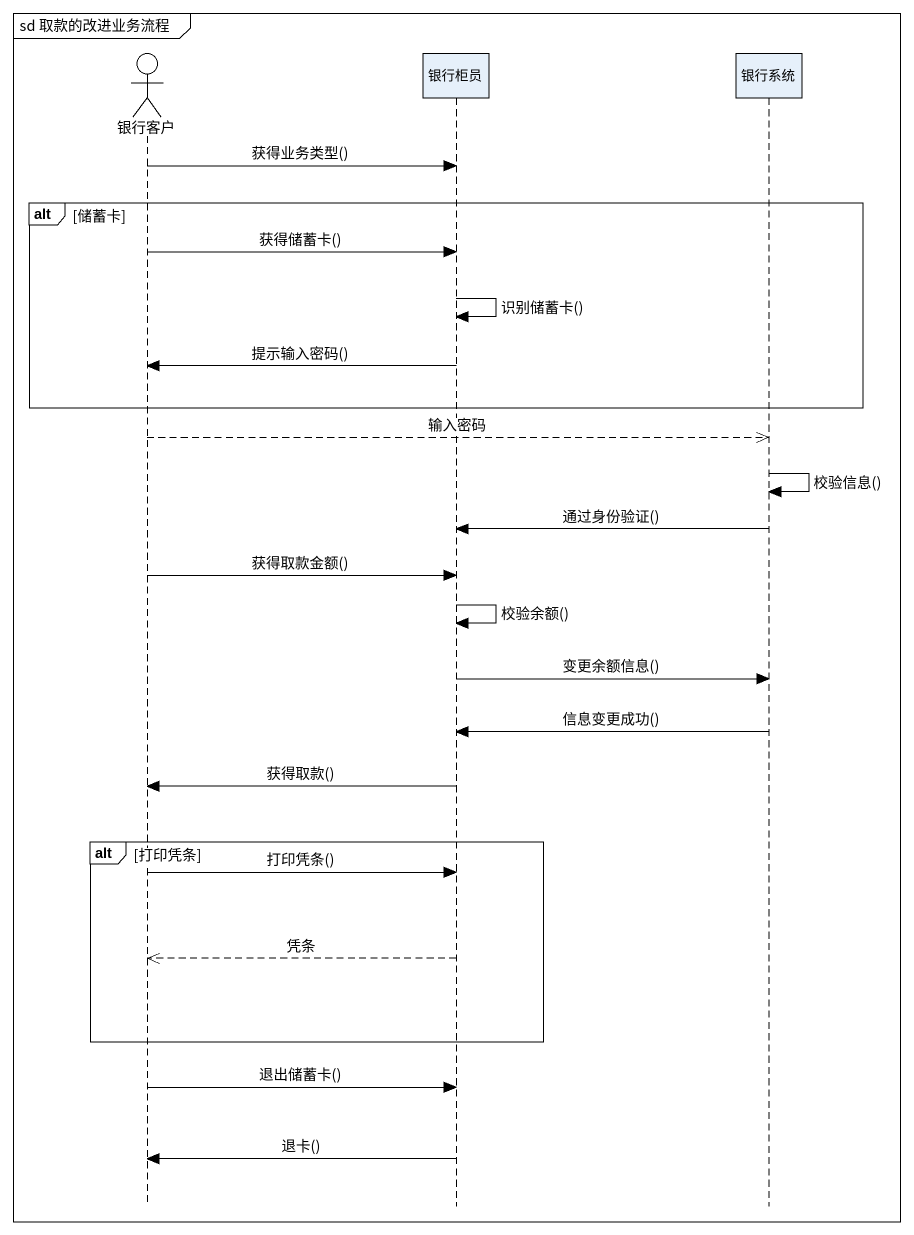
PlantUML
@startuml
mainframe sd 取款的改进业务流程
hide footbox
actor 银行客户
participant 银行柜员
participant 银行系统

银行客户 -> 银行柜员 : 获得业务类型()
alt 储蓄卡
  银行客户 -> 银行柜员 : 获得储蓄卡()
  银行柜员 -> 银行柜员 : 识别储蓄卡()
  银行柜员 -> 银行客户 : 提示输入密码()
end
银行客户 -->> 银行系统 : 输入密码
银行系统 -> 银行系统 : 校验信息()
银行系统 -> 银行柜员 : 通过身份验证()
银行客户 -> 银行柜员 : 获得取款金额()
银行柜员 -> 银行柜员 : 校验余额()
银行柜员 -> 银行系统 : 变更余额信息()
银行系统 -> 银行柜员 : 信息变更成功()
银行柜员 -> 银行客户 : 获得取款()
alt 打印凭条
  银行客户 -> 银行柜员 : 打印凭条()
  银行柜员 -->> 银行客户 : 凭条
end
银行客户 -> 银行柜员 : 退出储蓄卡()
银行柜员 -> 银行客户 : 退卡()
@enduml
